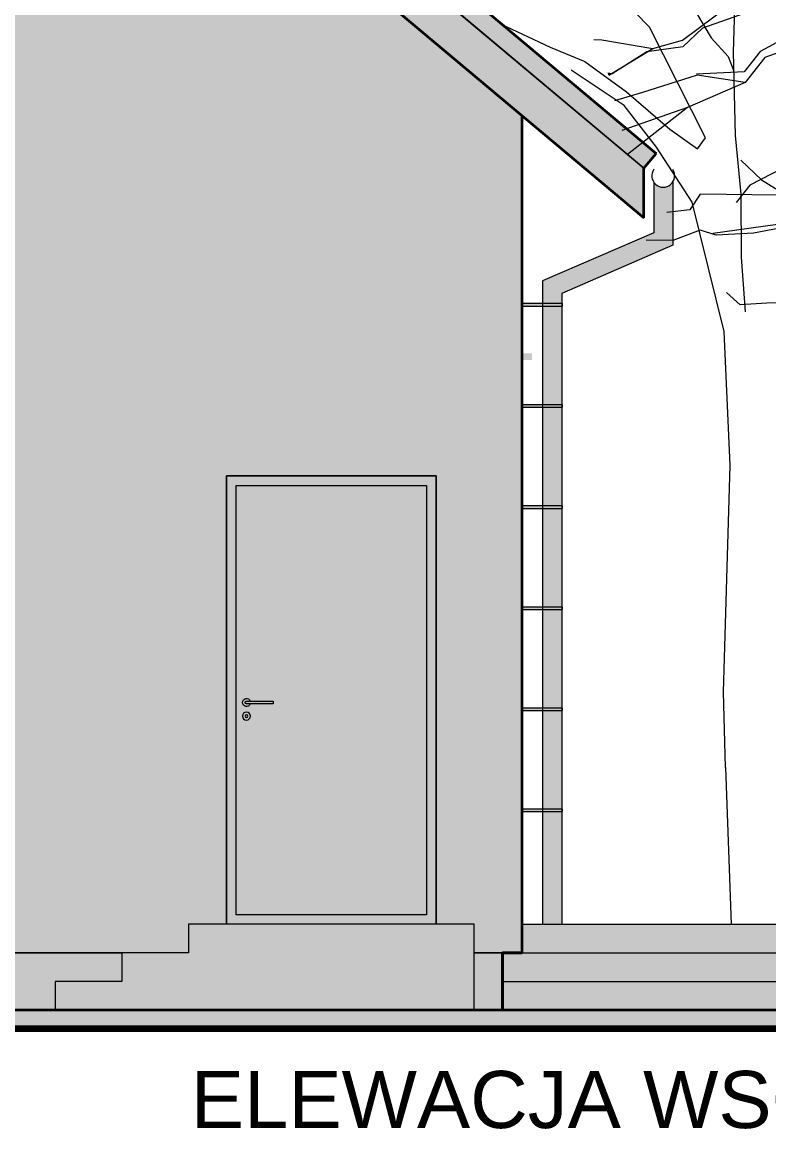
# Model space of a CAD drawing. Header units: millimetres. Extents: x -2481 to 9238, y -476 to 10647.
# Drawn here: x 4550 to 4942, y 2564 to 3145 of the extents above; entities that cross this region are included whole.
import ezdxf

# ---------------------------------------------------------------- set-up
doc = ezdxf.new("R2010")
doc.units = ezdxf.units.MM
for name, color, linetype, lineweight in [('A-ELEWACJA CIENKA', 11, 'Continuous', 13), ('A-meble', 254, 'Continuous', 5), ('A-murowane', 3, 'Continuous', 35), ('A-RYS ELEWACJI', 30, 'Continuous', 35), ('A-wykończenie', 4, 'Continuous', 5), ('B-CIENIE', 251, 'Continuous', 0), ('B-DACHÓWKA', 250, 'Continuous', 0), ('B-materiały', 9, 'Continuous', 0), ('B-opis', 7, 'Continuous', 0), ('B-STOLARKA OKIENNA', 32, 'Continuous', 0), ('C-DACH CIENKA', 191, 'Continuous', 0), ('Layer1', 7, 'Continuous', 0)]:
    doc.layers.add(name, color=color, linetype=linetype, lineweight=lineweight)
doc.layers.add('B-BIAŁY ELEM', color=7, linetype='Continuous', lineweight=0, true_color=0xf0f0f0)
doc.styles.get("Standard").update_dxf_attribs({"font": 'arial.ttf'})

# ---------------------------------------------------------------- blocks, each defined once
blk = doc.blocks.new('A$C3A4D36EB')
at = {"layer": 'B-STOLARKA OKIENNA', "true_color": 0x636466, "transparency": 33554687}
h = blk.add_hatch(color=251, dxfattribs=at)
h.dxf.hatch_style = 1
h.paths.add_polyline_path([(21, 331.34), (79.33, 356.64), (79.33, 389.79, -0.536675), (69.33, 389.79), (69.33, 363.21), (11, 337.9), (11, 0), (21, 0)])
at = {"layer": 'A-ELEWACJA CIENKA'}
for p, q in [((69.33, 389.79), (69.33, 363.21)), ((79.33, 389.79), (79.33, 356.64)), ((69.33, 363.21), (11, 337.9)), ((79.33, 356.64), (21, 331.34)), ((11, 337.9), (11, 0)), ((21, 331.34), (21, 0))]:
    blk.add_line(p, q, dxfattribs=at)
blk.add_arc((74.33, 393.1), 6, 145.18565, 33.40956, dxfattribs=at)
blk = doc.blocks.new('A$C2EBD462E')
at = {"layer": 'B-materiały'}
for p, q in [((-323.85, 484.05), (-299.17, 502.55)), ((-271, 505.49), (-313.39, 490.46)), ((-313.39, 490.46), (-323.76, 480.7)), ((-370.44, 484.43), (-366.21, 484.24)), ((-366.21, 484.24), (-339.38, 479.75)), ((-339.38, 479.75), (-323.85, 484.05)), ((-269.75, 485.27), (-283.05, 478.1)), ((-259.01, 482.88), (-280.61, 475.08)), ((-362.49, 465.77), (-339.38, 479.75)), ((-342.69, 477.99), (-360.83, 466.37)), ((-323.76, 480.7), (-342.69, 477.99)), ((-283.05, 478.1), (-291.42, 467.41)), ((-280.61, 475.08), (-290.89, 461.97)), ((-360.83, 466.37), (-363.16, 466.76)), ((-360.83, 466.37), (-363.01, 466.13)), ((-316.13, 465.81), (-344.95, 456.71)), ((-291.42, 467.41), (-316.55, 466.26)), ((-290.89, 461.97), (-316.13, 465.81)), ((-290.89, 461.97), (-321.32, 448.72)), ((-344.95, 456.71), (-359.6, 452.21)), ((-321.32, 448.72), (-355.81, 436.74)), ((-321.32, 448.72), (-352.72, 424.1)), ((-293.24, 421.06), (-282.45, 410.76)), ((-258.13, 423.77), (-288.47, 408.05)), ((-288.47, 408.05), (-295.74, 398.83)), ((-282.45, 410.76), (-271.42, 403.98)), ((-314.56, 403.28), (-320.07, 395.03)), ((-273.76, 402.63), (-314.56, 403.28)), ((-320.07, 395.03), (-332.1, 393.67)), ((-314.64, 384.29), (-329.03, 378.9)), ((-306.2, 381.7), (-314.64, 384.29)), ((-307.9, 382.78), (-268.93, 388.22)), ((-262.76, 387.26), (-286.67, 382.75)), ((-329.03, 378.9), (-343.01, 379.11)), ((-286.67, 382.75), (-306.2, 381.7)), ((-293.55, 345.15), (-300.76, 351.64)), ((-279.61, 346.06), (-293.55, 345.15)), ((-260.63, 346.53), (-279.61, 346.06))]:
    blk.add_line(p, q, dxfattribs=at)
blk = doc.blocks.new('A$C2233616D')
at = {"extrusion": (-9.93912e-09, 3.39862e-09, 1), "elevation": 0}
blk.add_lwpolyline([(-13.58, 6.96), (0.38, 6.96, 1), (0.38, 8.46), (-13.58, 8.46)], format="xyb", close=True, dxfattribs=at)
blk.add_lwpolyline([(-1.6, 6.96, 5.456211), (-1.6, 8.46)], format="xyb", dxfattribs=at)
for radius in [2.11, 0.658]:
    blk.add_circle((0.38, 0.54), radius)

msp = doc.modelspace()

# ---------------------------------------------------------------- hatches: boundary and pattern name
at = {"layer": 'A-ELEWACJA CIENKA', "true_color": 0x000000}
h = msp.add_hatch(color=18, dxfattribs=at)
h.dxf.hatch_style = 1
h.paths.add_polyline_path([(4811.68, 2996.12), (4833.34, 2996.12), (4833.34, 2997.4), (4811.68, 2997.4)])
h = msp.add_hatch(color=18, dxfattribs=at)
h.dxf.hatch_style = 1
h.paths.add_polyline_path([(4811.83, 2942.99), (4833.34, 2942.99), (4833.34, 2944.26), (4811.83, 2944.26)])
h = msp.add_hatch(color=18, dxfattribs=at)
h.dxf.hatch_style = 1
h.paths.add_polyline_path([(4811.83, 2889.85), (4833.34, 2889.85), (4833.34, 2891.13), (4811.83, 2891.13)])
h = msp.add_hatch(color=18, dxfattribs=at)
h.dxf.hatch_style = 1
h.paths.add_polyline_path([(4811.83, 2836.72), (4833.34, 2836.72), (4833.34, 2837.99), (4811.83, 2837.99)])
h = msp.add_hatch(color=18, dxfattribs=at)
h.dxf.hatch_style = 1
h.paths.add_polyline_path([(4811.83, 2783.75), (4833.34, 2783.75), (4833.34, 2785.02), (4811.83, 2785.02)])
h = msp.add_hatch(color=18, dxfattribs=at)
h.dxf.hatch_style = 1
h.paths.add_polyline_path([(4811.83, 2730.68), (4833.34, 2730.68), (4833.34, 2731.95), (4811.83, 2731.95)])
at = {"layer": 'A-ELEWACJA CIENKA'}
h = msp.add_hatch(dxfattribs=at)
h.set_pattern_fill('LINE', color=256, scale=39, angle=90)
h.set_pattern_definition([(90, (5625.65, 5712.82), (-123.825, 8e-15), [])])
h.paths.add_polyline_path([(3721.87, 2656.45), (3721.87, 2626.45), (4566.87, 2626.45), (4566.87, 2641.45), (4601.87, 2641.45), (4601.87, 2656.45)])
h.paths.add_polyline_path([(4801.87, 2656.45), (4786.87, 2656.45), (4786.87, 2626.45), (4801.87, 2626.45)])
at = {"layer": 'A-murowane'}
h = msp.add_hatch(color=256, dxfattribs=at)
h.dxf.hatch_style = 1
h.paths.add_polyline_path([(4555.3, 2971.29), (4817.2, 2971.29), (4817.2, 2967.81), (4555.3, 2967.81)])
h.paths.add_polyline_path([(4161.3, 2971.09), (4555.3, 2971.29), (4555.3, 2967.81), (4161.3, 2967.81)])
h.paths.add_polyline_path([(3706.87, 2971.81), (4161.3, 2971.81), (4161.3, 2967.81), (3706.87, 2967.81)])
at = {"layer": 'B-BIAŁY ELEM', "transparency": 33554687}
h = msp.add_hatch(color=256, dxfattribs=at)
h.dxf.hatch_style = 1
h.paths.add_polyline_path([(4277.23, 3544.94), (3711.87, 3075.57), (3711.87, 2656.45), (4307.87, 2656.45), (4307.87, 2756.88), (4310.39, 2756.88), (4310.39, 2753.88), (4307.87, 2753.88), (4307.87, 2656.45), (3711.87, 2656.45), (3711.87, 2753.88), (3711.87, 2656.45), (4636.87, 2656.45), (4636.87, 2671.45), (4642.23, 2671.45), (4656.87, 2671.45), (4656.87, 2906.88), (4766.87, 2906.88), (4766.87, 2671.45), (4786.87, 2671.45), (4786.87, 2656.45), (4811.87, 2656.45), (4811.87, 2730.68), (4811.83, 2730.68), (4811.83, 2731.95), (4811.83, 2783.75), (4811.83, 2783.75), (4811.83, 2785.02), (4811.83, 2836.72), (4811.83, 2836.72), (4811.83, 2837.99), (4811.83, 2889.85), (4811.83, 2889.85), (4811.83, 2891.13), (4811.83, 2942.99), (4811.83, 2942.99), (4811.83, 2944.26), (4811.83, 2996.12), (4811.68, 2996.12), (4811.68, 2997.4), (4811.68, 3096.33)])
at = {"layer": 'B-CIENIE', "true_color": 0x000000, "transparency": 33554467}
h = msp.add_hatch(color=18, dxfattribs=at)
h.dxf.hatch_style = 1
h.paths.add_polyline_path([(4766.87, 2906.88), (4656.13, 2906.88), (4656.13, 2671.88), (4670.05, 2671.88), (4670.05, 2893.04), (4766.87, 2893.04)])
at = {"layer": 'B-CIENIE', "true_color": 0x000000, "transparency": 33554666}
h = msp.add_hatch(color=18, dxfattribs=at)
h.dxf.hatch_style = 1
h.paths.add_polyline_path([(4601.87, 2650.91), (4601.87, 2656.45), (4186.23, 2656.45), (4186.23, 2650.91)])
h = msp.add_hatch(color=18, dxfattribs=at)
h.dxf.hatch_style = 1
h.paths.add_polyline_path([(4801.87, 2656.45), (4786.87, 2656.45), (4786.87, 2651.15), (4801.87, 2651.15)])
at = {"layer": 'B-DACHÓWKA', "transparency": 33554636}
h = msp.add_hatch(color=256, dxfattribs=at)
h.dxf.hatch_style = 1
h.paths.add_polyline_path([(4261.87, 3583.94), (4261.87, 3557.83), (4876.08, 3042.45), (4876.08, 3068.53)])
h.paths.add_polyline_path([(4876.08, 3068.56), (4882.49, 3076.2), (4261.87, 3596.99), (4261.87, 3583.94)])
h = msp.add_hatch(color=256, dxfattribs=at)
h.dxf.hatch_style = 1
h.paths.add_polyline_path([(4786.87, 2671.45), (4636.87, 2671.45), (4636.87, 2656.45), (4601.87, 2656.45), (4601.87, 2641.45), (4566.87, 2641.45), (4566.87, 2626.45), (4786.87, 2626.45)])
h = msp.add_hatch(color=256, dxfattribs=at)
h.dxf.hatch_style = 1
h.paths.add_polyline_path([(5211.87, 2671.45), (5211.87, 2656.45), (5211.87, 2641.45), (5211.87, 2626.45), (4801.87, 2626.45), (4801.87, 2656.45), (4811.87, 2656.45), (4811.87, 2671.45)])
h = msp.add_hatch(color=256, dxfattribs=at)
h.dxf.hatch_style = 1
h.paths.add_polyline_path([(4566.87, 2641.45), (4601.87, 2641.45), (4601.87, 2656.45), (3721.87, 2656.45), (3721.87, 2626.45), (4566.87, 2626.45)])
h = msp.add_hatch(color=256, dxfattribs=at)
h.dxf.hatch_style = 1
h.paths.add_polyline_path([(4801.87, 2656.45), (4786.87, 2656.45), (4786.87, 2626.45), (4801.87, 2626.45)])
at = {"layer": 'B-materiały'}
h = msp.add_hatch(dxfattribs=at)
h.set_pattern_fill('AR-HBONE', color=256, scale=0.1)
h.set_pattern_definition([(45, (567.973, 5522.691), (1e-15, 14.36841), [30.48, -10.16]), (135, (575.157, 5529.875), (1e-15, 14.36841), [30.48, -10.16])])
h.paths.add_polyline_path([(3375.81, 2616.45), (5248.52, 2616.45), (5248.52, 2626.45), (3375.81, 2626.45)])
at = {"layer": 'B-STOLARKA OKIENNA', "true_color": 0x3b3b3b, "transparency": 33554687}
h = msp.add_hatch(color=250, dxfattribs=at)
h.dxf.hatch_style = 1
h.paths.add_polyline_path([(4766.87, 2906.88), (4656.87, 2906.88), (4656.87, 2671.45), (4766.87, 2671.45)])
h.paths.add_polyline_path([(4661.87, 2676.45), (4761.87, 2676.45), (4761.87, 2901.88), (4661.87, 2901.88)], flags=16)
h = msp.add_hatch(color=250, dxfattribs=at)
h.dxf.hatch_style = 1
h.paths.add_polyline_path([(4661.87, 2676.45), (4761.87, 2676.45), (4761.87, 2901.88), (4661.87, 2901.88)])

# ---------------------------------------------------------------- linework, layer by layer
at = {"layer": 'A-ELEWACJA CIENKA'}
for p, q in [((4811.87, 2671.45), (5211.87, 2671.45)), ((3721.87, 2656.45), (4601.87, 2656.45)), ((4786.87, 2656.45), (4801.87, 2656.45)), ((4811.87, 2656.45), (5011.87, 2656.45)), ((4801.87, 2641.45), (5011.87, 2641.45))]:
    msp.add_line(p, q, dxfattribs=at)
at = {"layer": 'A-ELEWACJA CIENKA', "color": 18, "true_color": 0x000000}
for points in [[(4811.68, 2996.12), (4833.34, 2996.12), (4833.34, 2997.4), (4811.68, 2997.4)], [(4811.83, 2942.99), (4833.34, 2942.99), (4833.34, 2944.26), (4811.83, 2944.26)], [(4811.83, 2889.85), (4833.34, 2889.85), (4833.34, 2891.13), (4811.83, 2891.13)], [(4811.83, 2836.72), (4833.34, 2836.72), (4833.34, 2837.99), (4811.83, 2837.99)], [(4811.83, 2783.75), (4833.34, 2783.75), (4833.34, 2785.02), (4811.83, 2785.02)], [(4811.83, 2730.68), (4833.34, 2730.68), (4833.34, 2731.95), (4811.83, 2731.95)]]:
    msp.add_lwpolyline(points, close=True, dxfattribs=at)
at = {"layer": 'A-ELEWACJA CIENKA'}
for points in [[(4656.87, 2906.88), (4766.87, 2906.88), (4766.87, 2671.45), (4656.87, 2671.45)], [(4661.87, 2901.88), (4761.87, 2901.88), (4761.87, 2676.45), (4661.87, 2676.45)]]:
    msp.add_lwpolyline(points, close=True, dxfattribs=at)
for points in [[(4786.87, 2626.45), (4786.87, 2671.45), (4636.87, 2671.45), (4636.87, 2656.45), (4601.87, 2656.45), (4601.87, 2641.45), (4566.87, 2641.45), (4566.87, 2626.45)], [(4811.87, 2671.45), (5211.87, 2671.45), (5211.87, 2656.45), (5211.87, 2656.45), (5211.87, 2641.45), (5211.87, 2641.45), (5211.87, 2626.45)]]:
    msp.add_lwpolyline(points, dxfattribs=at)
at = {"layer": 'A-meble'}
msp.add_xline((2399.25, 2626.45), (1, 0), dxfattribs=at)
at = {"layer": 'A-RYS ELEWACJI'}
for p, q in [((4261.87, 3596.99), (4882.5, 3076.2)), ((4261.87, 3557.83), (4876.08, 3042.45)), ((4876.08, 3068.53), (4882.5, 3076.2)), ((4876.08, 3042.45), (4876.08, 3068.53)), ((4801.87, 2626.45), (4801.87, 2656.45)), ((4801.87, 2656.45), (4811.87, 2656.45)), ((4801.87, 2626.45), (4801.87, 2656.45)), ((3377.45, 2626.45), (5249.41, 2626.45))]:
    msp.add_line(p, q, dxfattribs=at)
msp.add_lwpolyline([(4811.87, 3096.17), (4811.87, 2656.45), (4801.87, 2656.45), (4801.87, 2626.45)], dxfattribs=at)
at = {"layer": 'A-wykończenie', "lineweight": 120}
msp.add_line((5249.41, 2616.45), (3375.81, 2616.45), dxfattribs=at)
at = {"layer": 'B-materiały'}
for points in [[(4261.87, 3596.99), (4261.87, 3583.94), (4876.08, 3068.56), (4882.49, 3076.2), (4261.87, 3596.99)], [(4261.87, 3583.94), (4261.87, 3557.83), (4876.08, 3042.45), (4876.08, 3068.53), (4261.87, 3583.94)], [(3711.87, 3096.33), (4261.87, 3557.83), (4811.87, 3096.17), (4811.87, 2656.45), (4786.87, 2656.45), (4786.87, 2671.45), (4766.87, 2671.45), (4766.87, 2906.88), (4656.87, 2906.88), (4656.87, 2671.45), (4642.23, 2671.45), (4636.87, 2671.45), (4636.87, 2656.45), (3711.87, 2656.45), (3711.87, 2755.22), (4307.87, 2755.22), (4307.87, 2909.11), (3711.87, 2908.99), (3711.87, 3096.33)]]:
    msp.add_lwpolyline(points, dxfattribs=at)
at = {"layer": 'C-DACH CIENKA'}
msp.add_line((4261.87, 3583.94), (4876.08, 3068.53), dxfattribs=at)
at = {"layer": 'Layer1'}
for p, q in [((4923.1, 3129.43), (4925.02, 3196.25)), ((4923.1, 3129.43), (4925.02, 3196.25)), ((4923.1, 3129.43), (4925.02, 3196.25)), ((4923.1, 3129.43), (4925.02, 3196.25)), ((4923.1, 3129.43), (4925.02, 3196.25)), ((4923.1, 3129.43), (4925.02, 3196.25)), ((4923.1, 3129.43), (4925.02, 3196.25)), ((4923.1, 3129.43), (4925.02, 3196.25)), ((4878.98, 3142.69), (4852.45, 3170.02)), ((4878.98, 3142.69), (4852.45, 3170.02)), ((4878.98, 3142.69), (4852.45, 3170.02)), ((4878.98, 3142.69), (4852.45, 3170.02)), ((4878.98, 3142.69), (4852.45, 3170.02)), ((4878.98, 3142.69), (4852.45, 3170.02)), ((4878.98, 3142.69), (4852.45, 3170.02)), ((4878.98, 3142.69), (4852.45, 3170.02)), ((4897.18, 3161.09), (4911.43, 3137.04)), ((4897.18, 3161.09), (4911.43, 3137.04)), ((4897.18, 3161.09), (4911.43, 3137.04)), ((4897.18, 3161.09), (4911.43, 3137.04)), ((4897.18, 3161.09), (4911.43, 3137.04)), ((4897.18, 3161.09), (4911.43, 3137.04)), ((4897.18, 3161.09), (4911.43, 3137.04)), ((4897.18, 3161.09), (4911.43, 3137.04)), ((4800.68, 3144.31), (4826.83, 3132.05)), ((4800.68, 3144.31), (4826.83, 3132.05)), ((4800.68, 3144.31), (4826.83, 3132.05)), ((4800.68, 3144.31), (4826.83, 3132.05)), ((4800.68, 3144.31), (4826.83, 3132.05)), ((4800.68, 3144.31), (4826.83, 3132.05)), ((4800.68, 3144.31), (4826.83, 3132.05)), ((4800.68, 3144.31), (4826.83, 3132.05)), ((4908.43, 3084.55), (4878.98, 3142.69)), ((4908.43, 3084.55), (4878.98, 3142.69)), ((4908.43, 3084.55), (4878.98, 3142.69)), ((4908.43, 3084.55), (4878.98, 3142.69)), ((4908.43, 3084.55), (4878.98, 3142.69)), ((4908.43, 3084.55), (4878.98, 3142.69)), ((4908.43, 3084.55), (4878.98, 3142.69)), ((4908.43, 3084.55), (4878.98, 3142.69)), ((4911.43, 3137.04), (4920.29, 3127.21)), ((4911.43, 3137.04), (4920.29, 3127.21)), ((4911.43, 3137.04), (4920.29, 3127.21)), ((4911.43, 3137.04), (4920.29, 3127.21)), ((4911.43, 3137.04), (4920.29, 3127.21)), ((4911.43, 3137.04), (4920.29, 3127.21)), ((4911.43, 3137.04), (4920.29, 3127.21)), ((4911.43, 3137.04), (4920.29, 3127.21)), ((4826.83, 3132.05), (4844.97, 3124.6)), ((4826.83, 3132.05), (4844.97, 3124.6)), ((4826.83, 3132.05), (4844.97, 3124.6)), ((4826.83, 3132.05), (4844.97, 3124.6)), ((4826.83, 3132.05), (4844.97, 3124.6)), ((4826.83, 3132.05), (4844.97, 3124.6)), ((4826.83, 3132.05), (4844.97, 3124.6)), ((4826.83, 3132.05), (4844.97, 3124.6)), ((4924.2, 3085.67), (4923.1, 3129.43)), ((4924.2, 3085.67), (4923.1, 3129.43)), ((4924.2, 3085.67), (4923.1, 3129.43)), ((4924.2, 3085.67), (4923.1, 3129.43)), ((4924.2, 3085.67), (4923.1, 3129.43)), ((4924.2, 3085.67), (4923.1, 3129.43)), ((4924.2, 3085.67), (4923.1, 3129.43)), ((4924.2, 3085.67), (4923.1, 3129.43)), ((4844.97, 3124.6), (4866.91, 3108.64)), ((4844.97, 3124.6), (4866.91, 3108.64)), ((4844.97, 3124.6), (4866.91, 3108.64)), ((4844.97, 3124.6), (4866.91, 3108.64)), ((4844.97, 3124.6), (4866.91, 3108.64)), ((4844.97, 3124.6), (4866.91, 3108.64)), ((4844.97, 3124.6), (4866.91, 3108.64)), ((4844.97, 3124.6), (4866.91, 3108.64)), ((4920.29, 3127.21), (4923.35, 3119.49)), ((4920.29, 3127.21), (4923.35, 3119.49)), ((4920.29, 3127.21), (4923.35, 3119.49)), ((4920.29, 3127.21), (4923.35, 3119.49)), ((4920.29, 3127.21), (4923.35, 3119.49)), ((4920.29, 3127.21), (4923.35, 3119.49)), ((4920.29, 3127.21), (4923.35, 3119.49)), ((4920.29, 3127.21), (4923.35, 3119.49)), ((4865.65, 3101.43), (4837.9, 3120.12)), ((4865.65, 3101.43), (4837.9, 3120.12)), ((4865.65, 3101.43), (4837.9, 3120.12)), ((4865.65, 3101.43), (4837.9, 3120.12)), ((4865.65, 3101.43), (4837.9, 3120.12)), ((4865.65, 3101.43), (4837.9, 3120.12)), ((4865.65, 3101.43), (4837.9, 3120.12)), ((4865.65, 3101.43), (4837.9, 3120.12)), ((4866.91, 3108.64), (4889.65, 3089.11)), ((4866.91, 3108.64), (4889.65, 3089.11)), ((4866.91, 3108.64), (4889.65, 3089.11)), ((4866.91, 3108.64), (4889.65, 3089.11)), ((4866.91, 3108.64), (4889.65, 3089.11)), ((4866.91, 3108.64), (4889.65, 3089.11)), ((4866.91, 3108.64), (4889.65, 3089.11)), ((4866.91, 3108.64), (4889.65, 3089.11)), ((4882.71, 3079.6), (4865.65, 3101.43)), ((4882.71, 3079.6), (4865.65, 3101.43)), ((4882.71, 3079.6), (4865.65, 3101.43)), ((4882.71, 3079.6), (4865.65, 3101.43)), ((4882.71, 3079.6), (4865.65, 3101.43)), ((4882.71, 3079.6), (4865.65, 3101.43)), ((4882.71, 3079.6), (4865.65, 3101.43)), ((4882.71, 3079.6), (4865.65, 3101.43)), ((4889.65, 3089.11), (4904.27, 3078.71)), ((4889.65, 3089.11), (4904.27, 3078.71)), ((4889.65, 3089.11), (4904.27, 3078.71)), ((4889.65, 3089.11), (4904.27, 3078.71)), ((4889.65, 3089.11), (4904.27, 3078.71)), ((4889.65, 3089.11), (4904.27, 3078.71)), ((4889.65, 3089.11), (4904.27, 3078.71)), ((4889.65, 3089.11), (4904.27, 3078.71)), ((4904.27, 3078.71), (4908.43, 3084.55)), ((4904.27, 3078.71), (4908.43, 3084.55)), ((4904.27, 3078.71), (4908.43, 3084.55)), ((4904.27, 3078.71), (4908.43, 3084.55)), ((4904.27, 3078.71), (4908.43, 3084.55)), ((4904.27, 3078.71), (4908.43, 3084.55)), ((4904.27, 3078.71), (4908.43, 3084.55)), ((4904.27, 3078.71), (4908.43, 3084.55)), ((4927.12, 3054.87), (4924.2, 3085.67)), ((4927.12, 3054.87), (4924.2, 3085.67)), ((4927.12, 3054.87), (4924.2, 3085.67)), ((4927.12, 3054.87), (4924.2, 3085.67)), ((4927.12, 3054.87), (4924.2, 3085.67)), ((4927.12, 3054.87), (4924.2, 3085.67)), ((4927.12, 3054.87), (4924.2, 3085.67)), ((4927.12, 3054.87), (4924.2, 3085.67)), ((4901.39, 3050.63), (4882.71, 3079.6)), ((4901.39, 3050.63), (4882.71, 3079.6)), ((4901.39, 3050.63), (4882.71, 3079.6)), ((4901.39, 3050.63), (4882.71, 3079.6)), ((4901.39, 3050.63), (4882.71, 3079.6)), ((4901.39, 3050.63), (4882.71, 3079.6)), ((4901.39, 3050.63), (4882.71, 3079.6)), ((4901.39, 3050.63), (4882.71, 3079.6)), ((4927.23, 3021.85), (4927.12, 3054.87)), ((4927.23, 3021.85), (4927.12, 3054.87)), ((4927.23, 3021.85), (4927.12, 3054.87)), ((4927.23, 3021.85), (4927.12, 3054.87)), ((4927.23, 3021.85), (4927.12, 3054.87)), ((4927.23, 3021.85), (4927.12, 3054.87)), ((4927.23, 3021.85), (4927.12, 3054.87)), ((4927.23, 3021.85), (4927.12, 3054.87)), ((4918.16, 2982.85), (4901.39, 3050.63)), ((4918.16, 2982.85), (4901.39, 3050.63)), ((4918.16, 2982.85), (4901.39, 3050.63)), ((4918.16, 2982.85), (4901.39, 3050.63)), ((4918.16, 2982.85), (4901.39, 3050.63)), ((4918.16, 2982.85), (4901.39, 3050.63)), ((4918.16, 2982.85), (4901.39, 3050.63)), ((4918.16, 2982.85), (4901.39, 3050.63)), ((4929.39, 2993.18), (4927.23, 3021.85)), ((4929.39, 2993.18), (4927.23, 3021.85)), ((4929.39, 2993.18), (4927.23, 3021.85)), ((4929.39, 2993.18), (4927.23, 3021.85)), ((4929.39, 2993.18), (4927.23, 3021.85)), ((4929.39, 2993.18), (4927.23, 3021.85)), ((4929.39, 2993.18), (4927.23, 3021.85)), ((4929.39, 2993.18), (4927.23, 3021.85)), ((4921.36, 2912.57), (4918.16, 2982.85)), ((4921.36, 2912.57), (4918.16, 2982.85)), ((4921.36, 2912.57), (4918.16, 2982.85)), ((4921.36, 2912.57), (4918.16, 2982.85)), ((4921.36, 2912.57), (4918.16, 2982.85)), ((4921.36, 2912.57), (4918.16, 2982.85)), ((4921.36, 2912.57), (4918.16, 2982.85)), ((4921.36, 2912.57), (4918.16, 2982.85)), ((4917.88, 2793.31), (4921.36, 2912.57)), ((4917.88, 2793.31), (4921.36, 2912.57)), ((4917.88, 2793.31), (4921.36, 2912.57)), ((4917.88, 2793.31), (4921.36, 2912.57)), ((4917.88, 2793.31), (4921.36, 2912.57)), ((4917.88, 2793.31), (4921.36, 2912.57)), ((4917.88, 2793.31), (4921.36, 2912.57)), ((4917.88, 2793.31), (4921.36, 2912.57)), ((4918.87, 2753.85), (4917.88, 2793.31)), ((4918.87, 2753.85), (4917.88, 2793.31)), ((4918.87, 2753.85), (4917.88, 2793.31)), ((4918.87, 2753.85), (4917.88, 2793.31)), ((4918.87, 2753.85), (4917.88, 2793.31)), ((4918.87, 2753.85), (4917.88, 2793.31)), ((4918.87, 2753.85), (4917.88, 2793.31)), ((4918.87, 2753.85), (4917.88, 2793.31)), ((4918.87, 2753.85), (4921.87, 2671.45))]:
    msp.add_line(p, q, dxfattribs=at)

# ---------------------------------------------------------------- block references
at = {"layer": 'A-ELEWACJA CIENKA'}
for name, p in [('A$C2EBD462E', (5220.21, 2651.67)), ('A$C3A4D36EB', (4811.87, 2671.45))]:
    msp.add_blockref(name, p, dxfattribs=at)
at = {"layer": 'B-DACHÓWKA', "transparency": 33554636, "xscale": -1}
msp.add_blockref('A$C2233616D', (4667.7, 2780.2), dxfattribs=at)

# ---------------------------------------------------------------- texts
at = {"layer": 'B-opis', "insert": (4638.1, 2594.39), "char_height": 30, "width": 592.8252, "attachment_point": 1}
msp.add_mtext('ELEWACJA WSCHODNIA', dxfattribs=at)

doc.saveas('drawing.dxf')
